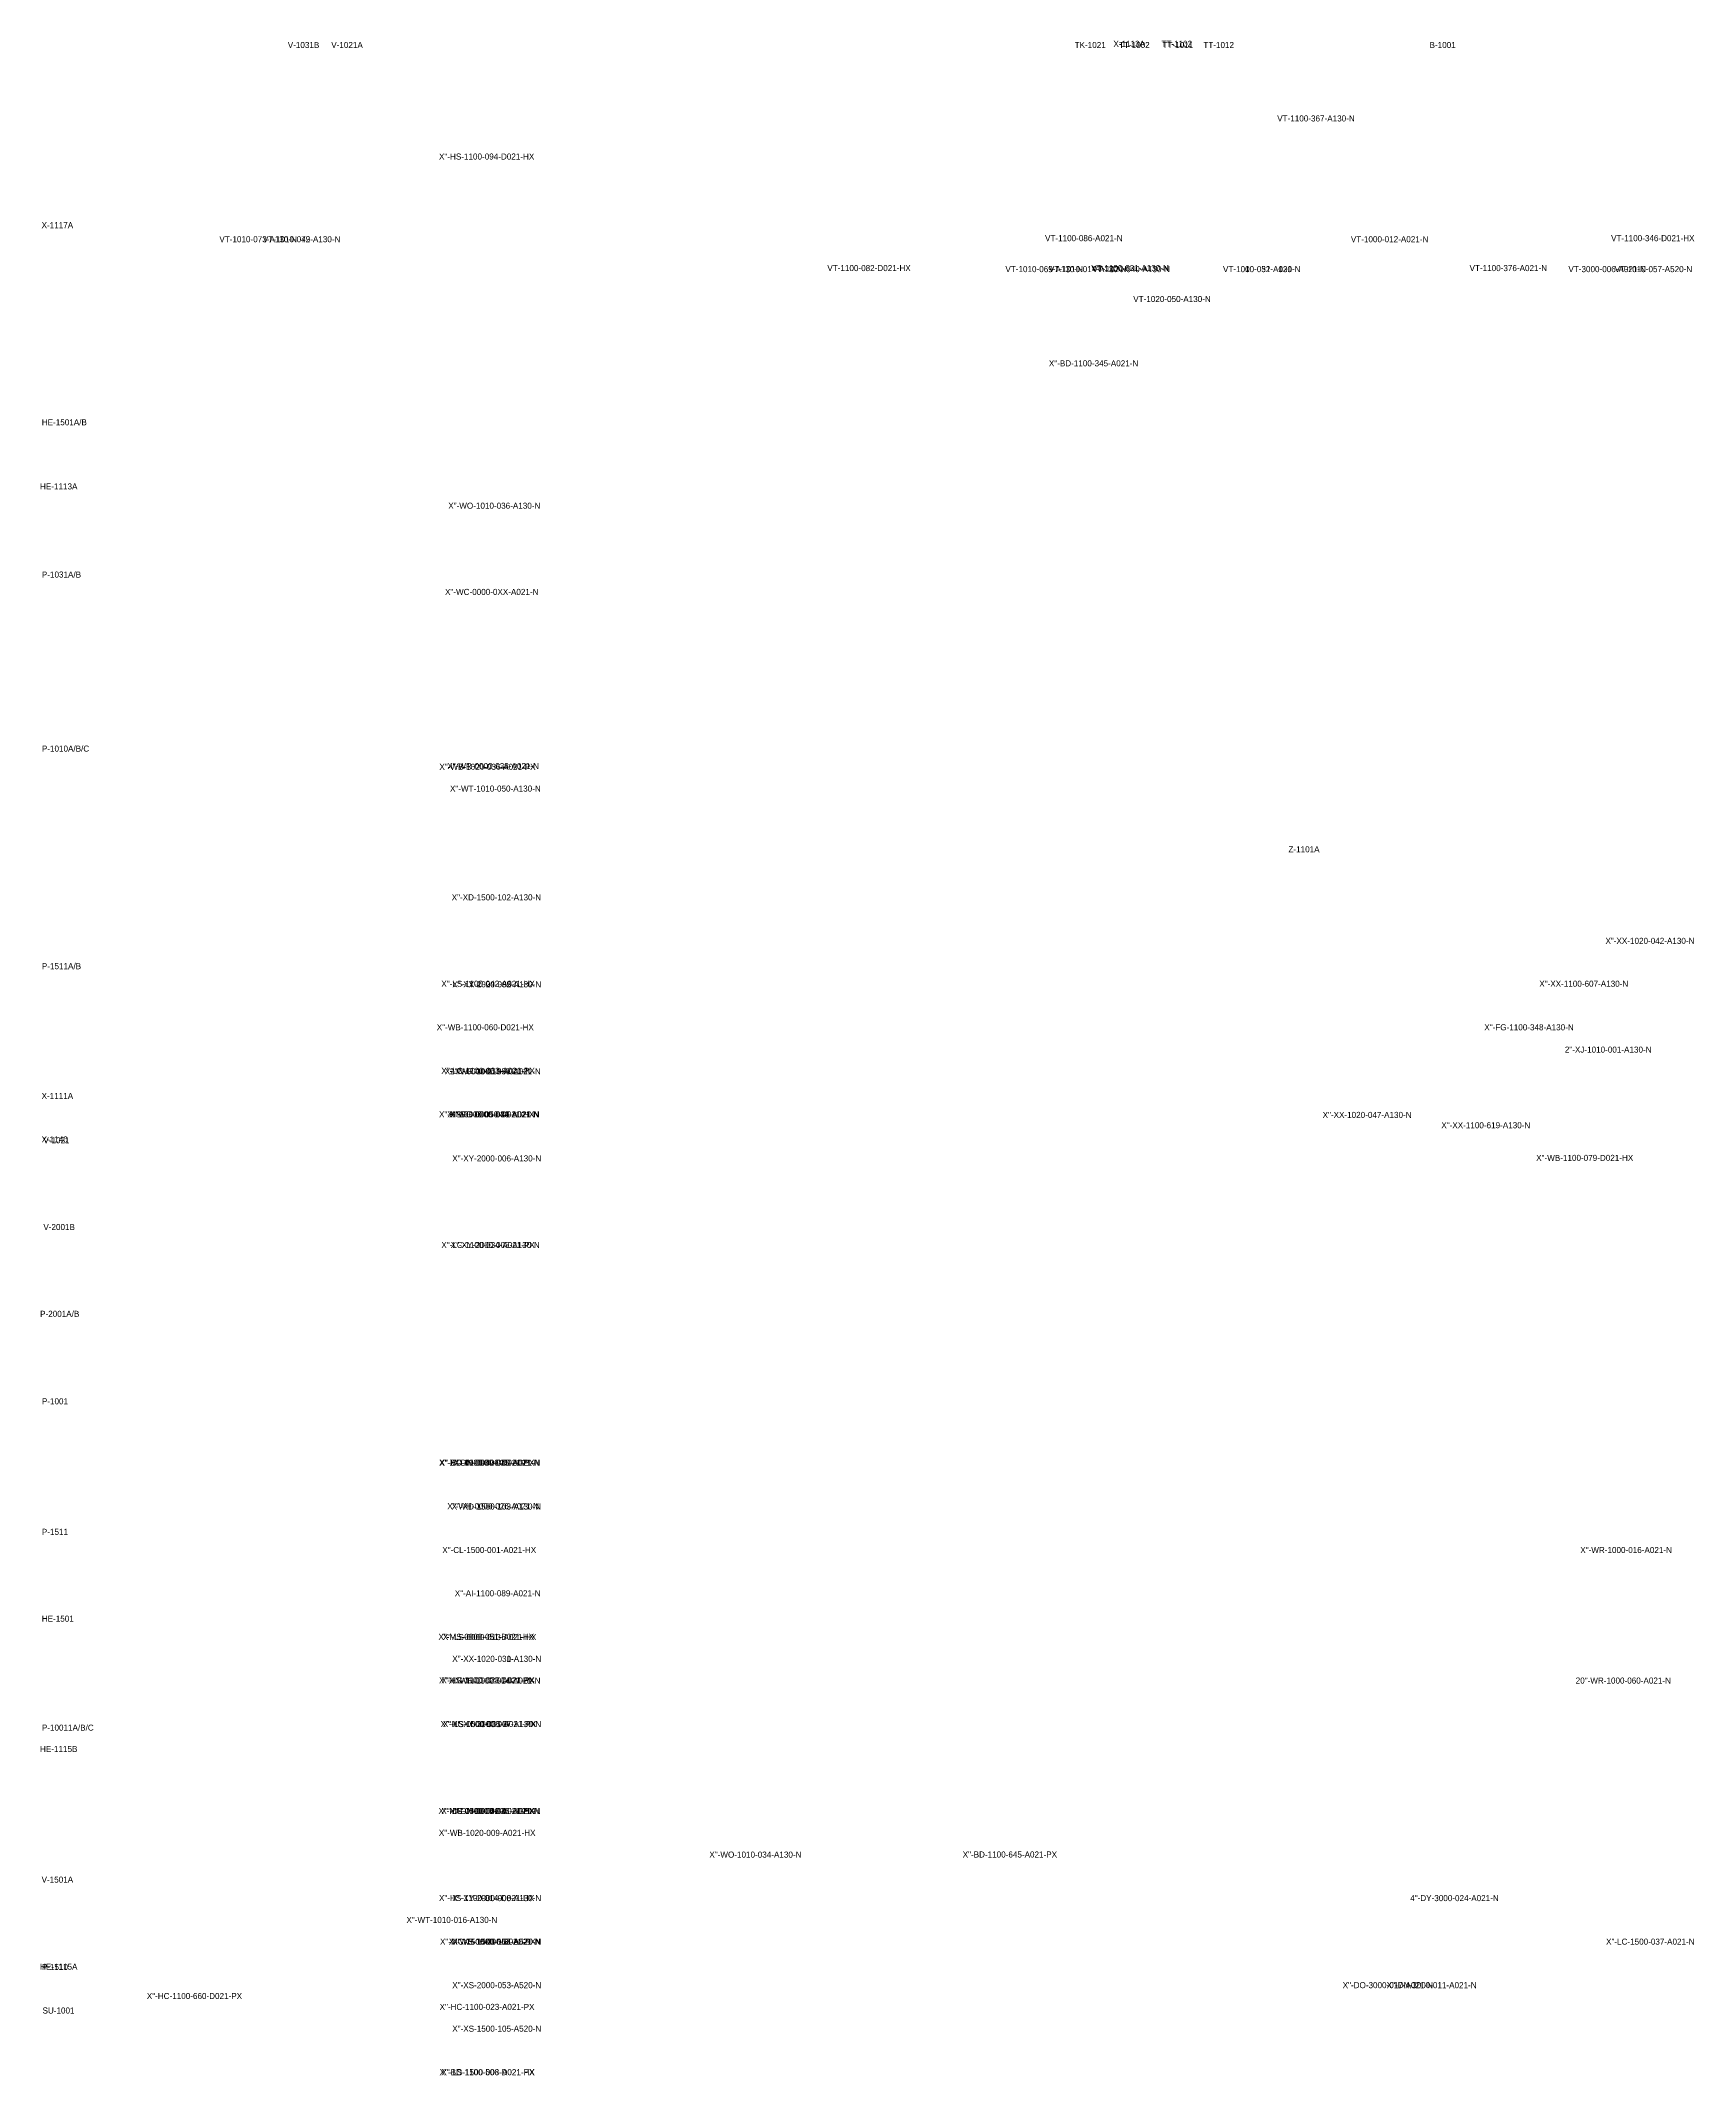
# Model space of a CAD drawing. Header units: metres. Extents: x 0 to 2536, y 0 to 1695.
# Drawn here: x 39 to 721, y 856 to 1695 of the extents above; entities that cross this region are included whole.
import ezdxf

# ---------------------------------------------------------------- set-up
doc = ezdxf.new("R2010")
doc.units = ezdxf.units.M
doc.layers.add('REVIEW', color=1, linetype='Continuous')

msp = doc.modelspace()

# ---------------------------------------------------------------- texts
at = {"layer": 'REVIEW', "char_height": 2.5, "attachment_point": 1}
for s, insert in [('V-1031B', (140.75, 1694.13)), ('V-1021A', (158.69, 1694.13)), ('TK-1021', (465.19, 1694.13)), ('X-1113A', (481.18, 1694.61)), ('TT-1002', (483.49, 1694.13)), ('TT-1102', (500.98, 1694.61)), ('TT-1011', (501.44, 1694.13)), ('TT-1012', (518.26, 1694.13)), ('B-1001', (611.52, 1694.13)), ('VT-1100-367-A130-N', (548.71, 1663.84)), ('X"-HS-1100-094-D021-HX', (203.12, 1648.13)), ('X-1117A', (39.26, 1619.83)), ('VT-1010-073-A130-N', (112.56, 1614.04)), ('VT-1010-049-A130-N', (130.5, 1614.04)), ('VT-1010-072-A130-N', (130.5, 1614.04)), ('VT-1100-086-A021-N', (452.98, 1614.47)), ('VT-1000-012-A021-N', (579.07, 1614.04)), ('VT-1100-346-D021-HX', (686.37, 1614.47)), ('VT-1100-082-D021-HX', (363.22, 1602.13)), ('VT-1010-069-A130-N', (436.65, 1601.7)), ('VT-1010-014-A130-N', (454.59, 1601.7)), ('VT-1100-631-A130-N', (472.06, 1602.13)), ('VT-1020-040-A130-N', (472.53, 1601.7)), ('VT-1000-051-A021-N', (526.36, 1601.7)), ('VT-1010-032-A130-N', (526.36, 1601.7)), ('VT-1100-376-A021-N', (628.02, 1602.13)), ('VT-3000-006-A021-N', (668.78, 1601.7)), ('VT-1010-057-A520-N', (687.84, 1601.7)), ('VT-1020-050-A130-N', (489.36, 1589.37)), ('X"-BD-1100-345-A021-N', (454.57, 1562.86)), ('HE-1501A/B', (39.34, 1538.56)), ('HE-1113A', (38.61, 1512.11)), ('X"-WO-1010-036-A130-N', (206.93, 1504.14)), ('P-1031A/B', (39.37, 1475.76)), ('X"-WC-0000-0XX-A021-N', (205.59, 1468.6)), ('P-1010A/B/C', (39.37, 1403.99)), ('X"-WB-1020-036-A021-PX', (203.28, 1396.48)), ('X"-WR-0000-038-A021-N', (206.54, 1396.79)), ('X"-WT-1010-050-A130-N', (207.64, 1387.51)), ('Z-1101A', (553.35, 1362.48)), ('X"-XD-1500-102-A130-N', (208.35, 1342.66)), ('X"-XX-1020-042-A130-N', (684.06, 1324.71)), ('P-1511A/B', (39.37, 1314.27)), ('X"-LS-1100-042-A021-HX', (204.07, 1307.03)), ('X"-XX-1020-032-A130-N', (208.58, 1306.77)), ('X"-XY-2000-005-A130-N', (208.58, 1306.77)), ('X"-XX-1100-607-A130-N', (656.77, 1307.03)), ('X"-WB-1100-060-D021-HX', (202.18, 1289.07)), ('X"-FG-1100-348-A130-N', (634.1, 1289.07)), ('2"-XJ-1010-001-A130-N', (667.3, 1279.86)), ('X"-LC-1100-033-A021-PX', (204.07, 1271.12)), ('X"-IN-0000-013-A021-N', (205.52, 1270.89)), ('2"-WR-1000-053-A021-N', (207.64, 1270.89)), ('X-1111A', (39.26, 1260.77)), ('X"-HS-0000-050-D021-HX', (203.12, 1253.17)), ('X"-WC-0000-044-A021-N', (206.54, 1253.17)), ('X"-DO-0000-034-A021-N', (207.24, 1253.17)), ('X"-FG-0000-039-A021-N', (207.72, 1253.17)), ('X"-XX-1020-047-A130-N', (567.43, 1252.94)), ('X-1140', (39.26, 1242.82)), ('V-1021', (39.99, 1242.5)), ('X"-XX-1100-619-A130-N', (616.38, 1248.68)), ('X"-XY-2000-006-A130-N', (208.58, 1235)), ('X"-WB-1100-079-D021-HX', (655.49, 1235.22)), ('V-2001B', (39.99, 1206.71)), ('X"-LC-1100-034-A021-PX', (204.07, 1199.31)), ('X"-XY-2000-003-A130-N', (207.95, 1199.31)), ('P-2001A/B', (38.64, 1170.91)), ('P-1001', (39.37, 1134.85)), ('X"-HC-0000-026-D021-PX', (203.12, 1109.55)), ('X"-BD-1100-406-D021-PX', (203.36, 1109.55)), ('X"-DN-0000-035-A021-N', (207.48, 1109.55)), ('X"-IN-0000-040-A021-N', (209.38, 1109.55)), ('X"-WH-0000-026-A021-N', (206.54, 1091.59)), ('X"-XD-1500-103-A130-N', (208.35, 1091.46)), ('P-1511', (39.37, 1081.02)), ('X"-CL-1500-001-A021-HX', (204.46, 1073.52)), ('X"-WR-1000-016-A021-N', (673.67, 1073.52)), ('X"-AI-1100-089-A021-N', (209.61, 1055.69)), ('HE-1501', (39.34, 1045.23)), ('X"-MS-0000-051-B021-HX', (202.89, 1037.73)), ('X"-LS-0000-013-A021-HX', (204.7, 1037.63)), ('X"-XX-1020-030-A130-N', (208.58, 1028.66)), ('X"-XX-1020-031-A130-N', (208.58, 1028.66)), ('X"-HS-1100-121-D021-HX', (203.12, 1019.78)), ('X"-LC-1100-023-A021-PX', (204.07, 1019.78)), ('X"-WR-1000-014-A021-N', (207.17, 1019.69)), ('20"-WR-1000-060-A021-N', (671.77, 1019.69)), ('P-10011A/B/C', (39.37, 1000.28)), ('X"-HC-1500-005-D021-PX', (203.76, 1001.75)), ('X"-LS-0000-033-A021-HX', (204.7, 1001.75)), ('X"-XY-2000-007-A130-N', (208.58, 1001.75)), ('HE-1115B', (38.61, 991.48)), ('X"-MC-0000-046-B021-PX', (202.89, 965.92)), ('X"-LS-1500-002-A021-HX', (204.07, 965.92)), ('X"-DN-0000-036-A021-N', (207.48, 965.92)), ('X"-AI-0000-041-A021-N', (209.61, 965.92)), ('X"-WB-1020-009-A021-HX', (203.05, 956.89)), ('X"-WO-1010-034-A130-N', (314.58, 947.92)), ('X"-BD-1100-645-A021-PX', (419.03, 947.97)), ('V-1501A', (39.26, 937.62)), ('X"-HS-1100-014-D021-HX', (203.12, 930.02)), ('X"-XY-2000-008-A130-N', (208.58, 929.98)), ('4"-DY-3000-024-A021-N', (603.55, 929.98)), ('X"-WT-1010-016-A130-N', (189.7, 921.01)), ('X"-MC-1500-006-B021-PX', (203.52, 912.04)), ('X"-WR-1000-053-A021-N', (207.17, 912.04)), ('X"-XS-1500-104-A520-N', (208.58, 912.04)), ('X"-LC-1500-037-A021-N', (684.3, 912.04)), ('HE-1115A', (38.61, 901.71)), ('P-1510', (39.37, 901.6)), ('X"-HC-1100-660-D021-PX', (82.64, 889.61)), ('X"-XS-2000-053-A520-N', (208.58, 894.09)), ('X"-DO-3000-017-A021-N', (575.7, 894.09)), ('X"-DN-3000-011-A021-N', (593.88, 894.09)), ('SU-1001', (39.64, 883.63)), ('X"-HC-1100-023-A021-PX', (203.36, 885.13)), ('X"-XS-1500-105-A520-N', (208.58, 876.15)), ('X"-BD-1100-506-D021-PX', (203.36, 858.2)), ('X"-LS-1500-003-A021-HX', (204.07, 858.2))]:
    msp.add_mtext(s, dxfattribs=dict(at, insert=insert))

doc.saveas('drawing.dxf')
